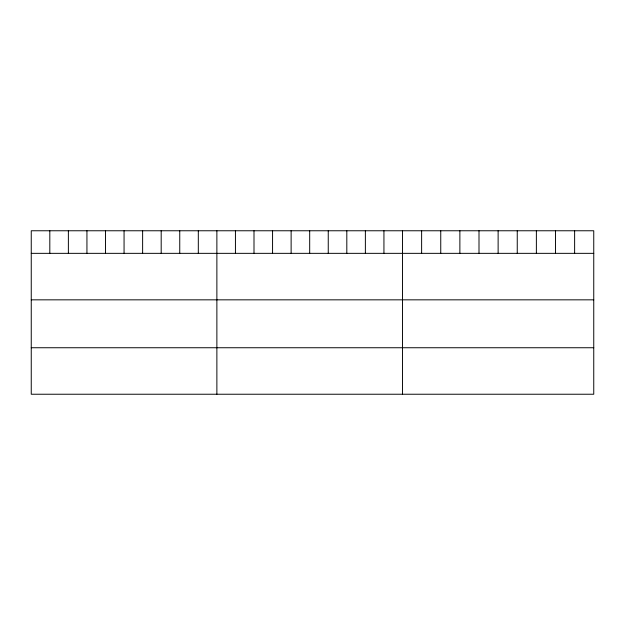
<?xml version="1.0" encoding="UTF-8"?>
<svg xmlns="http://www.w3.org/2000/svg" width="625" height="625" viewBox="0 0 625 625"><rect width="100%" height="100%" fill="white"/><g stroke="black" fill="none" stroke-linecap="round" stroke-linejoin="round"><path stroke-width="0.94" d="M593.75 253.344L593.75 394.234L31.25 394.234L31.25 230.766L593.75 230.766L593.75 253.344L31.25 253.344M31.25 299.836L593.75 299.836M31.25 347.742L593.75 347.742M574.625 230.766L574.625 253.344M555.5 230.766L555.5 253.344M536.375 230.766L536.375 253.344M517.25 230.766L517.25 253.344M498.125 230.766L498.125 253.344M479 230.766L479 253.344M459.875 230.766L459.875 253.344M440.75 230.766L440.75 253.344M421.625 230.766L421.625 253.344M402.5 230.766L402.5 394.234M383.938 230.766L383.938 253.344M365.375 230.766L365.375 253.344M346.812 230.766L346.812 253.344M328.25 230.766L328.25 253.344M309.688 230.766L309.688 253.344M291.125 230.766L291.125 253.344M272.562 230.766L272.562 253.344M254 230.766L254 253.344M235.438 230.766L235.438 253.344M216.875 230.766L216.875 394.234M198.312 230.766L198.312 253.344M179.75 230.766L179.75 253.344M161.188 230.766L161.188 253.344M142.625 230.766L142.625 253.344M124.063 230.766L124.063 253.344M105.5 230.766L105.5 253.344M86.938 230.766L86.938 253.344M68.375 230.766L68.375 253.344M49.812 230.766L49.812 253.344"/></g></svg>
